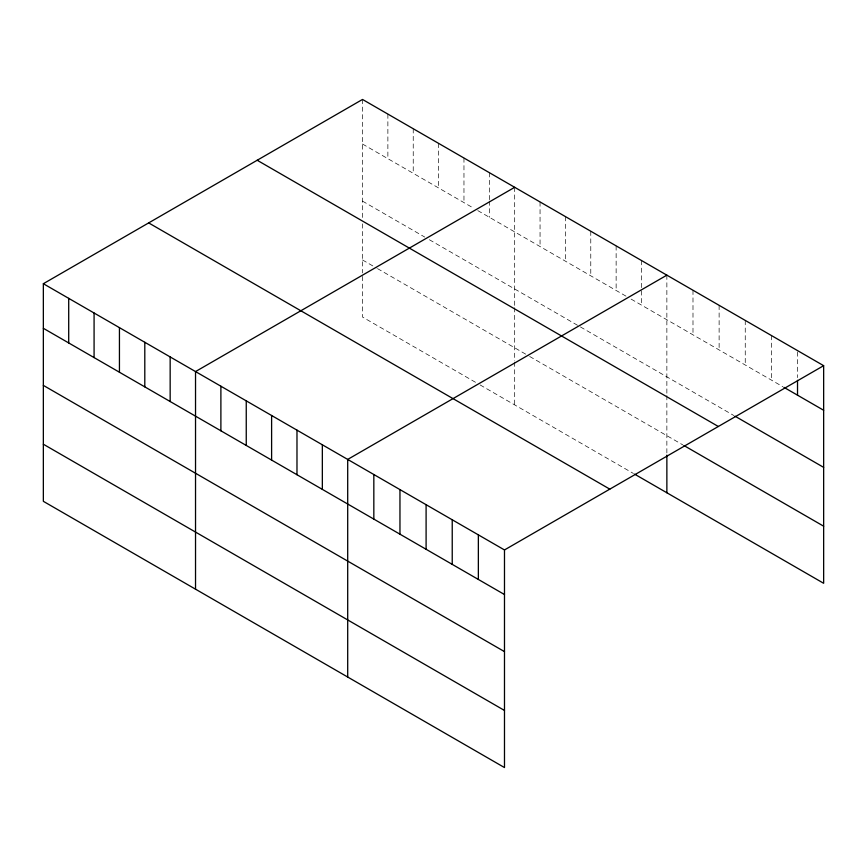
<?xml version="1.0" encoding="UTF-8"?>
<svg xmlns="http://www.w3.org/2000/svg" width="867" height="867" viewBox="0 0 867 867"><rect width="100%" height="100%" fill="white"/><g stroke="black" fill="none" stroke-linecap="round" stroke-linejoin="round"><path stroke-width="0.65" stroke-dasharray="4.33 3.25" d="M362.514 99.445L362.514 218.506M362.514 144.03L473.187 207.928M477.793 210.594L626.516 296.449M631.122 299.115L782.749 386.649M362.514 201.133L424.765 237.07M429.382 239.736L579.243 326.263M580.402 326.924L733.894 415.542M362.514 259.959L376.343 267.946M377.503 268.607L528.523 355.795M529.672 356.467L682.773 444.858M475.495 382.282L362.514 317.051L362.514 274.232M480.101 384.937L633.43 473.469M797.521 351.948L797.521 377.611M771.392 335.507L771.392 380.093M745.252 320.422L745.252 365.007M719.122 305.336L719.122 349.921M692.993 290.25L692.993 334.835M666.864 275.164L666.864 394.225M666.864 395.558L666.864 453.842M641.504 260.523L641.504 305.108M616.134 245.87L616.134 290.456M590.774 231.229L590.774 275.814M565.414 216.587L565.414 261.173M540.054 201.946L540.054 246.531M514.684 187.305L514.684 306.365M514.684 307.698L514.684 360.791M514.684 362.092L514.684 404.911M489.324 172.663L489.324 199.681M489.324 201.036L489.324 217.249M463.964 158.022L463.964 202.607M438.604 143.369L438.604 187.966M413.234 128.728L413.234 173.313M387.874 114.086L387.874 158.672M362.514 223.859L362.514 272.932"/><path stroke-width="1.3" d="M43.35 283.715L504.486 549.949L504.486 767.555L43.35 501.321L43.35 283.715L362.514 99.445L823.65 365.679L823.65 583.285L634.579 474.13M514.684 187.305L195.53 371.575L195.53 589.181M666.864 275.164L347.7 459.423L347.7 677.029M504.486 549.949L823.65 365.679M783.887 387.311L823.65 410.264M735.032 416.203L823.65 467.367M257.185 160.254L718.331 426.488M683.9 445.508L823.65 526.193M148.669 222.906L609.815 489.14M43.35 328.3L504.486 594.534M43.35 385.392L504.486 651.626M43.35 444.218L504.486 710.452M797.521 380.32L797.521 395.179M666.864 455.132L666.864 492.77M478.356 534.863L478.356 579.449M452.227 519.777L452.227 564.363M426.098 504.692L426.098 549.277M399.958 489.606L399.958 534.191M373.829 474.52L373.829 519.105M322.34 444.782L322.34 489.367M296.98 430.14L296.98 474.726M271.609 415.499L271.609 460.084M246.25 400.857L246.25 445.443M220.89 386.216L220.89 430.801M170.16 356.933L170.16 401.519M144.8 342.281L144.8 386.866M119.44 327.639L119.44 372.225M94.08 312.998L94.08 357.583M68.71 298.356L68.71 342.942"/></g></svg>
